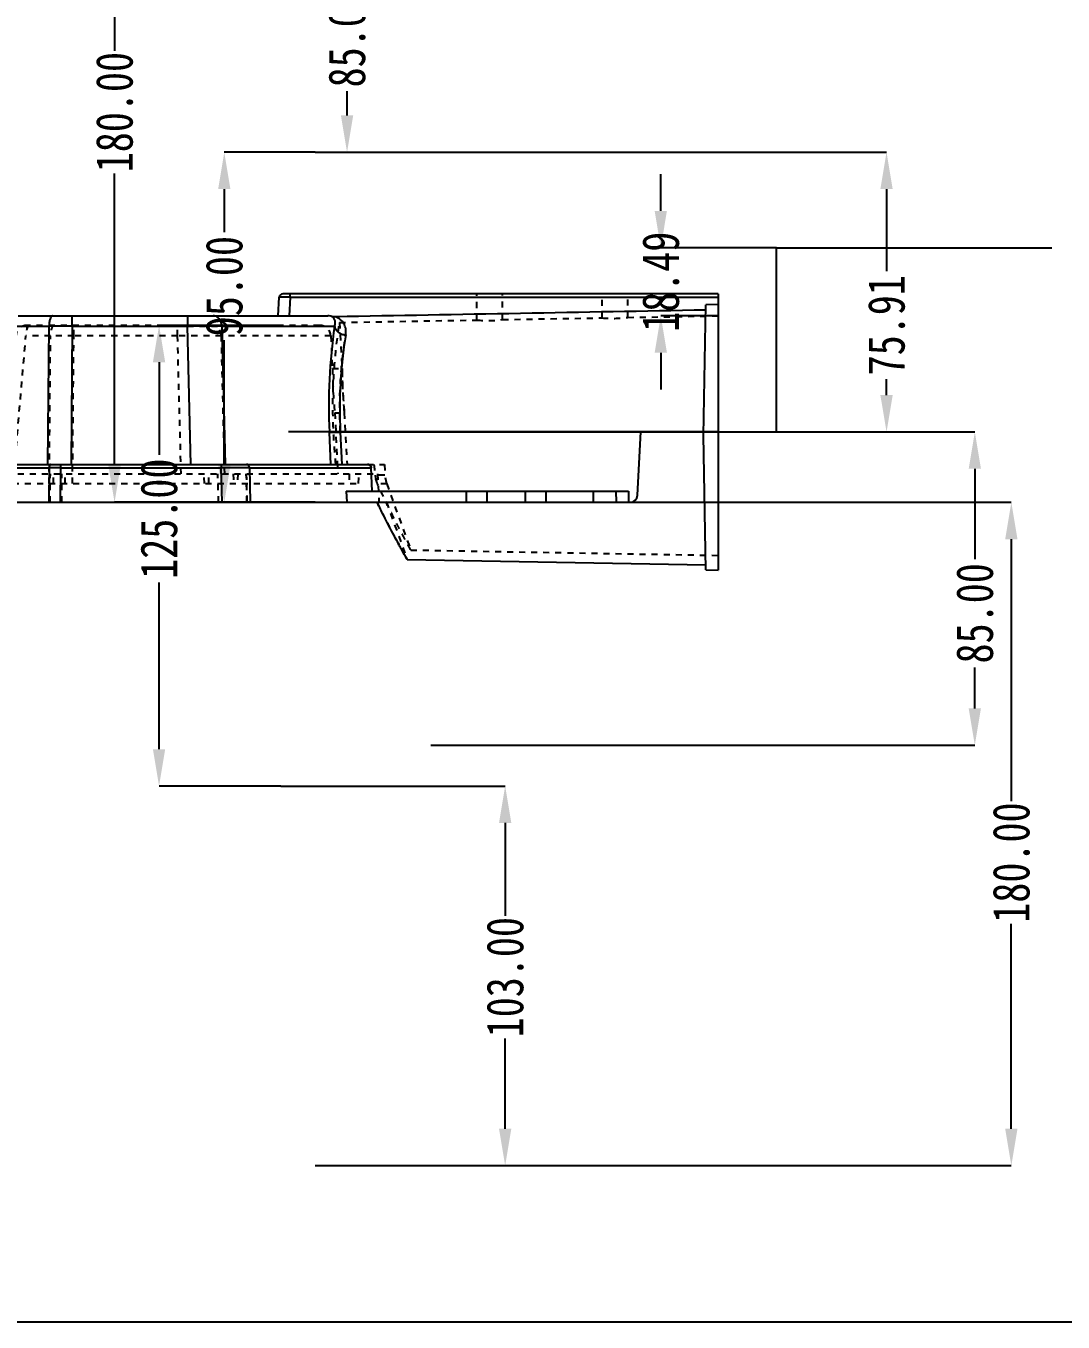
# Model space of a CAD drawing. Header units: millimetres. Extents: x 547 to 3706, y -10485 to 2068.
# Drawn here: x 1453.5 to 1734.8, y 1140.9 to 1492.7 of the extents above; entities that cross this region are included whole.
import ezdxf

# ---------------------------------------------------------------- set-up
doc = ezdxf.new("R2010")
doc.units = ezdxf.units.MM
doc.header["$LTSCALE"] = 16.335
doc.header["$PDMODE"] = 3
doc.header["$PDSIZE"] = 0.3125
doc.linetypes.add('HIDDEN', pattern=[0.2, 0.1, -0.1])
doc.layers.get('0').update_dxf_attribs({"linetype": 'CONTINUOUS'})
doc.layers.get('Defpoints').update_dxf_attribs({"linetype": 'CONTINUOUS'})
doc.layers.add('DEFAULT_2', color=8, linetype='HIDDEN')
doc.styles.get("Standard").update_dxf_attribs({"font": 'txt', "width": 0.8})
doc.dimstyles.new('11', dxfattribs={"dimtxt": 10, "dimasz": 10, "dimexe": 0, "dimexo": 0, "dimgap": 0, "dimtad": 0, "dimzin": 0, "dimdsep": 46, "dimtxsty": 'Standard', "dimcen": 0, "dimclrd": 4, "dimclre": 4, "dimclrt": 6, "dimazin": 0, "dimtfac": 1, "dimtofl": 0, "dimtmove": 0, "dimatfit": 3, "dimfxl": 0, "dimtolj": 1, "dimtzin": 0, "dimarcsym": 0})

# ---------------------------------------------------------------- blocks, each defined once
blk = doc.blocks.new('*D10')
at = {"color": 4, "lineweight": -2}
for p, q in [((1531.89, 1458.38), (1507.26, 1458.38)), ((1507.26, 1448.38), (1507.26, 1436.71)), ((1507.26, 1373.38), (1507.26, 1407.38)), ((1531.89, 1363.38), (1507.26, 1363.38))]:
    blk.add_line(p, q, dxfattribs=at)
at = {"color": 4}
for points in [[(1505.59, 1448.38), (1508.92, 1448.38), (1507.26, 1458.38)], [(1505.59, 1373.38), (1508.92, 1373.38), (1507.26, 1363.38)]]:
    blk.add_solid(points, dxfattribs=at)
at = {"layer": 'Defpoints', "color": 0}
for p in [(1507.26, 1458.38), (1531.89, 1458.38), (1531.89, 1363.38)]:
    blk.add_point(p, dxfattribs=at)
at = {"color": 6, "insert": (1507.26, 1422.05), "char_height": 10, "attachment_point": 5, "rotation": 90}
blk.add_mtext('\\A1;95.00', dxfattribs=at)
blk = doc.blocks.new('*D11')
at = {"color": 4, "lineweight": -2}
for p, q in [((1519.45, 1543.38), (1477.49, 1543.38)), ((1477.49, 1533.38), (1477.49, 1485.93)), ((1477.49, 1373.38), (1477.49, 1452.6)), ((1519.45, 1363.38), (1477.49, 1363.38))]:
    blk.add_line(p, q, dxfattribs=at)
at = {"color": 4}
for points in [[(1475.82, 1533.38), (1479.16, 1533.38), (1477.49, 1543.38)], [(1475.82, 1373.38), (1479.16, 1373.38), (1477.49, 1363.38)]]:
    blk.add_solid(points, dxfattribs=at)
at = {"layer": 'Defpoints', "color": 0}
for p in [(1477.49, 1543.38), (1519.45, 1543.38), (1519.45, 1363.38)]:
    blk.add_point(p, dxfattribs=at)
at = {"color": 6, "insert": (1477.49, 1469.27), "char_height": 10, "attachment_point": 5, "rotation": 90}
blk.add_mtext('\\A1;180.00', dxfattribs=at)
blk = doc.blocks.new('*D12')
at = {"color": 4, "lineweight": -2}
for p, q in [((1522.58, 1411.38), (1489.57, 1411.38)), ((1489.57, 1401.38), (1489.57, 1376.26)), ((1489.57, 1296.38), (1489.57, 1341.6)), ((1522.58, 1286.38), (1489.57, 1286.38))]:
    blk.add_line(p, q, dxfattribs=at)
at = {"color": 4}
for points in [[(1487.9, 1401.38), (1491.23, 1401.38), (1489.57, 1411.38)], [(1487.9, 1296.38), (1491.23, 1296.38), (1489.57, 1286.38)]]:
    blk.add_solid(points, dxfattribs=at)
at = {"layer": 'Defpoints', "color": 0}
for p in [(1522.58, 1411.38), (1489.57, 1286.38), (1522.58, 1286.38)]:
    blk.add_point(p, dxfattribs=at)
at = {"color": 6, "insert": (1489.57, 1358.93), "char_height": 10, "attachment_point": 5, "rotation": 90}
blk.add_mtext('\\A1;125.00', dxfattribs=at)
blk = doc.blocks.new('*D13')
at = {"color": 4, "lineweight": -2}
for p, q in [((1563.33, 1382.47), (1710.85, 1382.47)), ((1710.85, 1372.47), (1710.85, 1347.92)), ((1710.85, 1307.47), (1710.85, 1318.58)), ((1563.33, 1297.47), (1710.85, 1297.47))]:
    blk.add_line(p, q, dxfattribs=at)
at = {"color": 4}
for points in [[(1709.18, 1372.47), (1712.51, 1372.47), (1710.85, 1382.47)], [(1709.18, 1307.47), (1712.51, 1307.47), (1710.85, 1297.47)]]:
    blk.add_solid(points, dxfattribs=at)
at = {"layer": 'Defpoints', "color": 0}
for p in [(1563.33, 1382.47), (1563.33, 1297.47), (1710.85, 1297.47)]:
    blk.add_point(p, dxfattribs=at)
at = {"color": 6, "insert": (1710.85, 1333.25), "char_height": 10, "attachment_point": 5, "rotation": 90}
blk.add_mtext('\\A1;85.00', dxfattribs=at)
blk = doc.blocks.new('*D14')
at = {"color": 4, "lineweight": -2}
for p, q in [((1531.89, 1363.38), (1720.75, 1363.38)), ((1720.75, 1353.38), (1720.75, 1282.28)), ((1720.75, 1193.38), (1720.75, 1248.95)), ((1531.89, 1183.38), (1720.75, 1183.38))]:
    blk.add_line(p, q, dxfattribs=at)
at = {"color": 4}
for points in [[(1719.08, 1353.38), (1722.42, 1353.38), (1720.75, 1363.38)], [(1719.08, 1193.38), (1722.42, 1193.38), (1720.75, 1183.38)]]:
    blk.add_solid(points, dxfattribs=at)
at = {"layer": 'Defpoints', "color": 0}
for p in [(1531.89, 1363.38), (1531.89, 1183.38), (1720.75, 1183.38)]:
    blk.add_point(p, dxfattribs=at)
at = {"color": 6, "insert": (1720.75, 1265.62), "char_height": 10, "attachment_point": 5, "rotation": 90}
blk.add_mtext('\\A1;180.00', dxfattribs=at)
blk = doc.blocks.new('*D66')
at = {"color": 4, "lineweight": -2}
for p, q in [((1522.58, 1286.38), (1583.45, 1286.38)), ((1583.45, 1276.38), (1583.45, 1251.19)), ((1583.45, 1193.38), (1583.45, 1217.85)), ((1569.57, 1183.38), (1583.45, 1183.38))]:
    blk.add_line(p, q, dxfattribs=at)
at = {"color": 4}
for points in [[(1581.79, 1276.38), (1585.12, 1276.38), (1583.45, 1286.38)], [(1581.79, 1193.38), (1585.12, 1193.38), (1583.45, 1183.38)]]:
    blk.add_solid(points, dxfattribs=at)
at = {"layer": 'Defpoints', "color": 0}
for p in [(1522.58, 1286.38), (1569.57, 1183.38), (1583.45, 1183.38)]:
    blk.add_point(p, dxfattribs=at)
at = {"color": 6, "insert": (1583.45, 1234.52), "char_height": 10, "attachment_point": 5, "rotation": 90}
blk.add_mtext('\\A1;103.00', dxfattribs=at)
blk = doc.blocks.new('*D69')
at = {"color": 4, "lineweight": -2}
for p, q in [((1491.88, 1543.38), (1540.56, 1543.38)), ((1540.56, 1533.38), (1540.56, 1504.24)), ((1540.56, 1468.38), (1540.56, 1474.91)), ((1531.89, 1458.38), (1540.56, 1458.38))]:
    blk.add_line(p, q, dxfattribs=at)
at = {"color": 4}
for points in [[(1538.9, 1533.38), (1542.23, 1533.38), (1540.56, 1543.38)], [(1538.9, 1468.38), (1542.23, 1468.38), (1540.56, 1458.38)]]:
    blk.add_solid(points, dxfattribs=at)
at = {"layer": 'Defpoints', "color": 0}
for p in [(1491.88, 1543.38), (1531.89, 1458.38), (1540.56, 1458.38)]:
    blk.add_point(p, dxfattribs=at)
at = {"color": 6, "insert": (1540.56, 1489.58), "char_height": 10, "attachment_point": 5, "rotation": 90}
blk.add_mtext('\\A1;85.00', dxfattribs=at)
blk = doc.blocks.new('*D74')
at = {"color": 4, "lineweight": -2}
for p, q in [((1531.89, 1458.38), (1686.9, 1458.38)), ((1686.9, 1448.38), (1686.9, 1426.09)), ((1686.9, 1392.47), (1686.9, 1396.76)), ((1673.03, 1382.47), (1686.9, 1382.47))]:
    blk.add_line(p, q, dxfattribs=at)
at = {"color": 4}
for points in [[(1685.23, 1448.38), (1688.57, 1448.38), (1686.9, 1458.38)], [(1685.23, 1392.47), (1688.57, 1392.47), (1686.9, 1382.47)]]:
    blk.add_solid(points, dxfattribs=at)
at = {"layer": 'Defpoints', "color": 0}
for p in [(1531.89, 1458.38), (1673.03, 1382.47), (1686.9, 1382.47)]:
    blk.add_point(p, dxfattribs=at)
at = {"color": 6, "insert": (1686.9, 1411.43), "char_height": 10, "attachment_point": 5, "rotation": 90}
blk.add_mtext('\\A1;75.91', dxfattribs=at)
blk = doc.blocks.new('*D76')
at = {"color": 4, "lineweight": -2}
for p, q in [((1625.67, 1442.47), (1625.67, 1452.47)), ((1657.05, 1432.47), (1625.67, 1432.47)), ((1641.23, 1413.98), (1625.67, 1413.98)), ((1625.67, 1403.98), (1625.67, 1393.98))]:
    blk.add_line(p, q, dxfattribs=at)
at = {"color": 4}
for points in [[(1624, 1442.47), (1627.33, 1442.47), (1625.67, 1432.47)], [(1624, 1403.98), (1627.33, 1403.98), (1625.67, 1413.98)]]:
    blk.add_solid(points, dxfattribs=at)
at = {"layer": 'Defpoints', "color": 0}
for p in [(1657.05, 1432.47), (1625.67, 1413.98), (1641.23, 1413.98)]:
    blk.add_point(p, dxfattribs=at)
at = {"color": 6, "insert": (1625.67, 1423.23), "char_height": 10, "attachment_point": 5, "rotation": 90}
blk.add_mtext('\\A1;18.49', dxfattribs=at)

msp = doc.modelspace()

# ---------------------------------------------------------------- linework, layer by layer
for p, q in [((1657.051, 1382.472), (1657.051, 1432.472)), ((1657.051, 1432.472), (1731.716, 1432.472)), ((1641.227, 1382.484), (1524.698, 1382.484))]:
    msp.add_line(p, q)
at = {"color": 7, "linetype": 'Continuous'}
for p, q in [((1521.907, 1413.984), (1522.172, 1419.036)), ((1641.227, 1419.984), (1523.171, 1419.984)), ((1525.168, 1419.036), (1524.903, 1413.984)), ((1525.168, 1419.036), (1525.168, 1419.984)), ((1525.168, 1419.036), (1641.227, 1419.036)), ((1641.227, 1419.984), (1641.227, 1344.984)), ((1451.338, 1413.984), (1535.358, 1413.984)), ((1466.031, 1411.141), (1466.031, 1413.984)), ((1497.251, 1413.984), (1497.251, 1411.141)), ((1637.227, 1381.484), (1637.847, 1417)), ((1641.227, 1417.062), (1637.847, 1417)), ((1451.074, 1411.141), (1459.715, 1411.141)), ((1459.397, 1373.684), (1459.715, 1411.141)), ((1466.031, 1411.141), (1465.713, 1373.684)), ((1466.031, 1411.141), (1497.251, 1411.141)), ((1498.192, 1373.684), (1497.251, 1411.141)), ((1506.619, 1411.141), (1537.174, 1411.141)), ((1506.619, 1411.141), (1507.508, 1373.684)), ((1536.168, 1373.684), (1535.763, 1382.391)), ((1538.723, 1382.46), (1620.279, 1382.502)), ((1538.723, 1382.46), (1539.131, 1373.684)), ((1619.376, 1365.279), (1620.279, 1382.502)), ((1637.863, 1345.043), (1637.227, 1381.484)), ((1435.425, 1373.684), (1546.098, 1373.684)), ((1447.844, 1372.736), (1459.769, 1372.736)), ((1459.769, 1372.736), (1459.69, 1363.384)), ((1462.848, 1363.384), (1462.927, 1372.736)), ((1462.927, 1372.736), (1462.927, 1373.684)), ((1462.927, 1372.736), (1506.414, 1372.736)), ((1506.414, 1373.684), (1506.414, 1372.736)), ((1506.643, 1363.384), (1506.414, 1372.736)), ((1514.093, 1372.736), (1547.11, 1372.736)), ((1514.093, 1372.736), (1514.313, 1363.384)), ((1547.409, 1366.384), (1547.11, 1372.736)), ((1540.327, 1366.384), (1616.901, 1366.384)), ((1540.327, 1366.384), (1540.475, 1363.384)), ((1572.913, 1366.384), (1572.913, 1363.384)), ((1578.57, 1363.384), (1578.533, 1366.384)), ((1588.847, 1366.384), (1588.884, 1363.384)), ((1594.541, 1363.384), (1594.541, 1366.384)), ((1607.319, 1366.384), (1607.319, 1363.384)), ((1613.629, 1363.384), (1613.588, 1366.384)), ((1616.901, 1366.384), (1616.898, 1363.384)), ((1135.228, 1363.384), (1617.379, 1363.384)), ((1548.819, 1363.165), (1548.713, 1363.384)), ((1556.879, 1347.856), (1637.839, 1346.443)), ((1637.863, 1345.043), (1641.227, 1344.984))]:
    msp.add_line(p, q, dxfattribs=at)
msp.add_lwpolyline([(998.978, 1760.623), (1992.09, 1760.623), (1992.09, 1140.923), (998.978, 1140.923)], close=True)
for centre, radius, start, end in [((1523.171, 1418.984), 1, 90, 177), ((1535.357, 1410.965), 3.019, 75.29834, 89.97288), ((1462.873, -1054.477), 2465.62, 89.926616, 90.073384), ((1502.279, 673.214), 737.944, 89.855949, 90.390364), ((1503.435, 1084.979), 326.177, 89.44062, 89.87712), ((1687.3, 1389.364), 151.697, 171.74611, 182.63481), ((1664.185, 1388.698), 125.617, 170.77455, 182.84652), ((1510.253, 187.015), 1185.727, 89.814457, 90.185543), ((1617.379, 1365.384), 2, 270, 357)]:
    msp.add_arc(centre, radius, start, end, dxfattribs=at)
for points, knots in [([(1525.168, 1419.036), (1524.973, 1419.04), (1524.591, 1419.046), (1524.036, 1419.052), (1523.525, 1419.057), (1523.078, 1419.058), (1522.752, 1419.057), (1522.537, 1419.055), (1522.411, 1419.053), (1522.314, 1419.049), (1522.237, 1419.048), (1522.202, 1419.04), (1522.172, 1419.042), (1522.172, 1419.036)], [0, 0, 0, 0, 0.195139, 0.3823862, 0.5551035, 0.7066391, 0.8304197, 0.8805752, 0.9224164, 0.9556094, 0.9798078, 0.9946755, 1, 1, 1, 1]), ([(1460.663, 1413.984), (1460.605, 1413.984), (1460.47, 1413.94), (1460.297, 1413.772), (1460.138, 1413.503), (1459.994, 1413.139), (1459.877, 1412.695), (1459.758, 1412.022), (1459.721, 1411.495), (1459.715, 1411.141)], [0, 0, 0, 0, 0.0553516, 0.127672, 0.2258249, 0.3506518, 0.4989289, 0.662669, 1, 1, 1, 1]), ([(1506.619, 1411.141), (1506.605, 1411.5), (1506.473, 1412.225), (1505.966, 1413.176), (1505.191, 1413.83), (1504.564, 1413.984), (1504.277, 1413.984)], [0, 0, 0, 0, 0.2675116, 0.539137, 0.786428, 1, 1, 1, 1]), ([(1537.174, 1411.139), (1537.277, 1411.442), (1537.401, 1412.023), (1537.301, 1412.737), (1537.081, 1413.194), (1536.849, 1413.48), (1536.535, 1413.733), (1536.271, 1413.841), (1536.123, 1413.885)], [0, 0, 0, 0, 0.2900765, 0.5289605, 0.6376483, 0.7456503, 0.8598795, 1, 1, 1, 1]), ([(1537.174, 1411.141), (1537.218, 1410.845), (1537.455, 1410.225), (1538.163, 1409.474), (1539.123, 1408.978), (1539.842, 1408.849), (1540.193, 1408.837)], [0, 0, 0, 0, 0.2195795, 0.4722649, 0.7417191, 1, 1, 1, 1]), ([(1540.193, 1408.837), (1540.258, 1409.381), (1540.291, 1410.196), (1540.012, 1411.201), (1539.712, 1411.857), (1539.322, 1412.45), (1538.621, 1413.165), (1537.927, 1413.531), (1537.431, 1413.714)], [0, 0, 0, 0, 0.2699054, 0.3926155, 0.5100561, 0.6242123, 0.7399809, 1, 1, 1, 1]), ([(1535.763, 1382.391), (1535.891, 1382.381), (1536.252, 1382.381), (1536.918, 1382.39), (1537.776, 1382.419), (1538.402, 1382.445), (1538.723, 1382.46)], [0, 0, 0, 0, 0.1301793, 0.3657913, 0.6744894, 1, 1, 1, 1]), ([(1460.085, 1373.684), (1460.041, 1373.684), (1459.935, 1373.592), (1459.85, 1373.383), (1459.789, 1373.082), (1459.771, 1372.855), (1459.769, 1372.736)], [0, 0, 0, 0, 0.1276894, 0.3474595, 0.6590847, 1, 1, 1, 1]), ([(1462.927, 1372.736), (1462.66, 1372.737), (1461.607, 1372.737), (1460.554, 1372.737), (1459.769, 1372.736)], [0, 0, 0, 0, 0.2541134, 1, 1, 1, 1]), ([(1514.093, 1372.736), (1514.088, 1372.857), (1514.039, 1373.097), (1513.846, 1373.495), (1513.524, 1373.684), (1513.325, 1373.684)], [0, 0, 0, 0, 0.2741929, 0.5477642, 1, 1, 1, 1]), ([(1547.11, 1372.736), (1547.098, 1372.985), (1546.866, 1373.492), (1546.347, 1373.684), (1546.098, 1373.684)], [0, 0, 0, 0, 0.4995115, 1, 1, 1, 1]), ([(1556.879, 1347.856), (1556.883, 1347.851), (1556.852, 1347.901), (1556.839, 1347.927), (1556.78, 1348.029), (1556.682, 1348.205), (1556.5, 1348.527), (1556.233, 1349.002), (1555.893, 1349.61), (1555.487, 1350.341), (1555.018, 1351.192), (1554.278, 1352.544), (1553.232, 1354.484), (1551.863, 1357.087), (1550.364, 1360.018), (1549.343, 1362.085), (1548.819, 1363.165)], [0, 0, 0, 0, 0.0011652, 0.0046495, 0.0104349, 0.0185033, 0.0414169, 0.0732033, 0.1135272, 0.1620209, 0.2182986, 0.2819056, 0.4292285, 0.6003574, 0.7918129, 1, 1, 1, 1])]:
    msp.add_open_spline(points, degree=3, knots=knots, dxfattribs=at)
for points in [[(1637.822, 1415.544), (1604.358, 1414.935), (1570.895, 1414.326), (1537.431, 1413.714)], [(1537.431, 1413.714), (1536.992, 1413.707), (1536.548, 1413.773), (1536.123, 1413.885)]]:
    msp.add_open_spline(points, degree=3, dxfattribs=at)
at = {"layer": 'DEFAULT_2', "color": 8, "linetype": 'HIDDEN'}
for p, q in [((1575.727, 1412.841), (1575.727, 1419.984)), ((1582.727, 1412.963), (1582.727, 1419.984)), ((1609.727, 1413.434), (1609.727, 1419.984)), ((1616.727, 1413.556), (1616.727, 1419.984)), ((1616.727, 1413.556), (1641.227, 1413.984)), ((1533.132, 1411.384), (1453.72, 1411.384)), ((1466.432, 1408.541), (1466.432, 1411.384)), ((1494.587, 1408.541), (1494.587, 1411.384)), ((1538.54, 1412.192), (1575.727, 1412.841)), ((1538.54, 1412.192), (1539.195, 1399.684)), ((1582.727, 1412.963), (1609.727, 1413.434)), ((1449.952, 1368.484), (1453.456, 1408.541)), ((1460.116, 1408.541), (1453.456, 1408.541)), ((1459.775, 1368.484), (1460.116, 1408.541)), ((1466.091, 1368.484), (1466.432, 1408.541)), ((1494.587, 1408.541), (1466.432, 1408.541)), ((1495.552, 1371.084), (1494.587, 1408.541)), ((1536.128, 1408.541), (1506.484, 1408.541)), ((1507.381, 1371.084), (1506.484, 1408.541)), ((1536.128, 1408.541), (1536.592, 1399.684)), ((1536.592, 1399.684), (1539.195, 1399.684)), ((1539.195, 1399.684), (1539.205, 1398.997)), ((1537.221, 1387.684), (1539.824, 1387.684)), ((1537.221, 1387.684), (1538.091, 1371.084)), ((1539.723, 1388.819), (1539.824, 1387.684)), ((1539.824, 1387.684), (1540.558, 1373.684)), ((1546.098, 1373.684), (1550.686, 1373.684)), ((1550.687, 1373.684), (1550.842, 1370.726)), ((1137.631, 1371.084), (1548.823, 1371.084)), ((1142.827, 1368.484), (1543.627, 1368.484)), ((1460.014, 1363.384), (1460.08, 1371.084)), ((1460.923, 1368.484), (1460.901, 1371.084)), ((1463.172, 1363.384), (1463.238, 1371.084)), ((1464.081, 1368.484), (1464.059, 1371.084)), ((1501.862, 1368.484), (1501.795, 1371.084)), ((1503.028, 1368.484), (1503.094, 1371.084)), ((1505.703, 1363.384), (1505.512, 1371.084)), ((1509.676, 1371.084), (1509.739, 1368.484)), ((1510.917, 1371.084), (1510.855, 1368.484)), ((1513.413, 1363.384), (1513.231, 1371.084)), ((1513.231, 1371.084), (1513.292, 1368.484)), ((1513.292, 1368.484), (1513.413, 1363.384)), ((1541.091, 1371.084), (1541.227, 1368.484)), ((1543.627, 1368.484), (1543.763, 1371.084)), ((1550.842, 1370.726), (1548.182, 1370.726)), ((1548.824, 1371.084), (1549.227, 1363.384)), ((1551.314, 1368.409), (1548.835, 1368.409)), ((1551.314, 1368.409), (1550.842, 1370.726)), ((1551.314, 1368.409), (1557.853, 1350.443)), ((1548.713, 1363.384), (1548.819, 1363.165)), ((1551.227, 1363.384), (1556.879, 1347.856)), ((1553.824, 1353.388), (1553.874, 1353.294)), ((1556.54, 1348.456), (1556.879, 1347.856)), ((1557.854, 1350.439), (1641.227, 1348.984))]:
    msp.add_line(p, q, dxfattribs=at)
for centre, radius, start, end in [((1453.72, 1408.384), 3, 90, 175), ((1462.873, -990.609), 2401.753, 89.924665, 90.075335), ((1533.132, 1408.384), 3, 3, 90), ((1578.682, 1444.145), 31.444, 264.60815, 277.39185), ((1612.671, 1445.336), 32.038, 264.72713, 277.27287), ((1463.274, -1057.077), 2465.62, 89.926616, 90.073384), ((1463.274, -993.209), 2401.752, 89.924665, 90.075335), ((1681.988, 1401.287), 145.405, 180.63182, 185.36818), ((1687.227, 1401.426), 148.041, 180.67402, 185.32598), ((1686.755, 1401.399), 147.57, 180.9328, 184.89033), ((1510.253, -100.685), 1473.427, 89.850686, 90.149314), ((1708.024, 1390.199), 161.024, 185.8867, 186.94584), ((1707.844, 1390.179), 160.843, 185.88611, 186.94644), ((1773.789, 1472.269), 250.03, 205.87208, 207.25017), ((1791.552, 1481.361), 269.985, 207.23952, 208.29442), ((1807.219, 1489.744), 287.754, 208.3066, 208.98941), ((1817.708, 1495.516), 299.726, 208.9828, 209.18822), ((1814.252, 1493.598), 295.773, 209.19033, 209.38795)]:
    msp.add_arc(centre, radius, start, end, dxfattribs=at)
for points, knots in [([(1454.404, 1411.384), (1454.346, 1411.384), (1454.211, 1411.34), (1454.038, 1411.172), (1453.878, 1410.903), (1453.735, 1410.539), (1453.618, 1410.095), (1453.499, 1409.422), (1453.462, 1408.895), (1453.456, 1408.541)], [0, 0, 0, 0, 0.0553516, 0.127672, 0.2258249, 0.3506518, 0.4989289, 0.662669, 1, 1, 1, 1]), ([(1453.741, 1410.532), (1453.762, 1410.596), (1453.84, 1410.815), (1453.943, 1411.028), (1454.043, 1411.158)], [0, 0, 0, 0, 0.2921619, 1, 1, 1, 1]), ([(1461.063, 1411.384), (1461.005, 1411.384), (1460.87, 1411.34), (1460.697, 1411.172), (1460.538, 1410.903), (1460.394, 1410.539), (1460.277, 1410.095), (1460.158, 1409.422), (1460.122, 1408.895), (1460.116, 1408.541)], [0, 0, 0, 0, 0.0553516, 0.127672, 0.2258249, 0.3506518, 0.4989289, 0.662669, 1, 1, 1, 1]), ([(1497.251, 1411.141), (1498.98, 1411.152), (1502.103, 1411.163), (1505.226, 1411.155), (1506.619, 1411.141)], [0, 0, 0, 0, 0.5537498, 1, 1, 1, 1]), ([(1506.484, 1408.541), (1506.469, 1408.9), (1506.334, 1409.626), (1505.818, 1410.578), (1505.03, 1411.231), (1504.396, 1411.384), (1504.104, 1411.384)], [0, 0, 0, 0, 0.265856, 0.5366635, 0.7846663, 1, 1, 1, 1]), ([(1537.56, 1373.684), (1537.068, 1378.295), (1536.539, 1387.154), (1536.924, 1398.971), (1537.795, 1407.166), (1538.375, 1411.14), (1538.54, 1412.192)], [0, 0, 0, 0, 0.3602015, 0.6880996, 0.917309, 1, 1, 1, 1]), ([(1537.174, 1411.141), (1537.218, 1410.845), (1537.455, 1410.225), (1538.163, 1409.474), (1539.123, 1408.978), (1539.842, 1408.849), (1540.193, 1408.837)], [0, 0, 0, 0, 0.2195761, 0.4722529, 0.7417101, 1, 1, 1, 1]), ([(1506.484, 1408.541), (1504.728, 1408.556), (1500.762, 1408.564), (1496.797, 1408.553), (1494.587, 1408.541)], [0, 0, 0, 0, 0.442746, 1, 1, 1, 1]), ([(1538.723, 1382.46), (1538.472, 1387.415), (1538.557, 1396.259), (1539.58, 1405.029), (1540.193, 1408.837)], [0, 0, 0, 0, 0.5626526, 1, 1, 1, 1]), ([(1535.763, 1382.391), (1535.891, 1382.381), (1536.252, 1382.381), (1536.918, 1382.39), (1537.776, 1382.419), (1538.402, 1382.445), (1538.723, 1382.46)], [0, 0, 0, 0, 0.1301792, 0.3657907, 0.6744887, 1, 1, 1, 1]), ([(1546.098, 1373.684), (1546.347, 1373.684), (1546.866, 1373.492), (1547.098, 1372.985), (1547.11, 1372.736)], [0, 0, 0, 0, 0.5004815, 1, 1, 1, 1]), ([(1548.835, 1368.409), (1548.753, 1368.591), (1548.448, 1369.336), (1548.255, 1370.126), (1548.182, 1370.726)], [0, 0, 0, 0, 0.2488333, 1, 1, 1, 1]), ([(1548.182, 1370.726), (1548.206, 1370.525), (1548.335, 1369.73), (1548.588, 1368.957), (1548.835, 1368.409)], [0, 0, 0, 0, 0.2521062, 1, 1, 1, 1]), ([(1557.853, 1350.443), (1557.851, 1350.443), (1557.849, 1350.455), (1557.838, 1350.466), (1557.825, 1350.495), (1557.804, 1350.53), (1557.778, 1350.578), (1557.732, 1350.661), (1557.661, 1350.792), (1557.558, 1350.98), (1557.433, 1351.209), (1557.286, 1351.479), (1557.048, 1351.916), (1556.702, 1352.557), (1556.231, 1353.434), (1555.691, 1354.449), (1555.088, 1355.595), (1554.429, 1356.862), (1553.453, 1358.765), (1552.141, 1361.383), (1550.5, 1364.78), (1549.396, 1367.167), (1548.835, 1368.409)], [0, 0, 0, 0, 0.0002986, 0.0011937, 0.0026841, 0.0047685, 0.0074457, 0.0107145, 0.0190222, 0.0296817, 0.042677, 0.0579597, 0.0754713, 0.1169463, 0.1666274, 0.2240075, 0.2885689, 0.3597764, 0.4370657, 0.6077105, 0.7966503, 1, 1, 1, 1])]:
    msp.add_open_spline(points, degree=3, knots=knots, dxfattribs=at)

# ---------------------------------------------------------------- dimensions: what is measured, and where the dimension line sits
for base, p1, p2, picture, middle in [((1477.491, 1543.384), (1519.452, 1363.384), (1519.452, 1543.384), '*D11', (1477.491, 1469.266)), ((1540.565, 1458.384), (1491.879, 1543.384), (1531.889, 1458.384), '*D69', (1540.565, 1489.575)), ((1507.257, 1458.384), (1531.889, 1363.384), (1531.889, 1458.384), '*D10', (1507.257, 1422.046)), ((1686.899, 1382.472), (1531.889, 1458.384), (1673.026, 1382.472), '*D74', (1686.899, 1411.428)), ((1625.667, 1413.984), (1657.051, 1432.472), (1641.227, 1413.984), '*D76', (1625.667, 1423.228)), ((1489.567, 1286.384), (1522.579, 1411.384), (1522.579, 1286.384), '*D12', (1489.567, 1358.931)), ((1710.847, 1297.472), (1563.328, 1382.472), (1563.328, 1297.472), '*D13', (1710.847, 1333.249)), ((1720.752, 1183.384), (1531.889, 1363.384), (1531.889, 1183.384), '*D14', (1720.752, 1265.617)), ((1583.453, 1183.384), (1522.579, 1286.384), (1569.567, 1183.384), '*D66', (1583.453, 1234.521))]:
    dim = msp.add_linear_dim(base=base, p1=p1, p2=p2, angle=90, dimstyle='11')
    dim.commit()
    dim.dimension.update_dxf_attribs({"geometry": picture, "text_midpoint": middle, "dimtype": 160})

doc.saveas('drawing.dxf')
